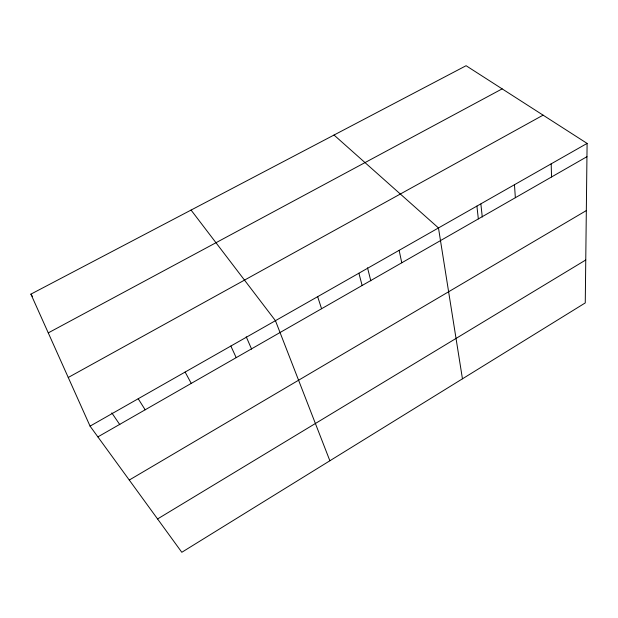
<?xml version="1.0" encoding="UTF-8"?>
<svg xmlns="http://www.w3.org/2000/svg" width="618" height="618" viewBox="0 0 618 618"><rect width="100%" height="100%" fill="white"/><g stroke="black" fill="none" stroke-linecap="round" stroke-linejoin="round"><path stroke-width="0.93" d="M587.1 143.407L585.261 302.913L181.808 552.283L90.058 426.134L30.9 294.137L466.088 65.717L587.1 143.407L90.058 426.134M157.567 518.958L585.756 259.977M129.27 480.047L586.327 210.576M97.883 436.887L586.945 156.694M68.25 377.482L543.091 115.157M48.266 332.886L502.148 88.868M334.021 135.033L438.479 227.949L462.449 378.826M191.062 210.066L275.443 320.688L329.873 460.765M30.9 294.137L32.491 296.47M111.819 412.909L119.838 424.69M138.208 398.749L145.168 409.796M185.122 372.059L191.256 383.392M230.854 346.049L236.2 357.644M246.234 336.787L251.611 349.131M317.66 296.671L321.569 308.73M358.888 273.218L362.133 285.493M367.525 267.81L370.815 280.827M399.143 250.321L401.762 262.789M476.903 206.088L478.34 218.919M480.881 204.056L482.272 217.011M514.47 184.72L515.35 197.714M551.186 163.832L551.542 176.98"/></g></svg>
